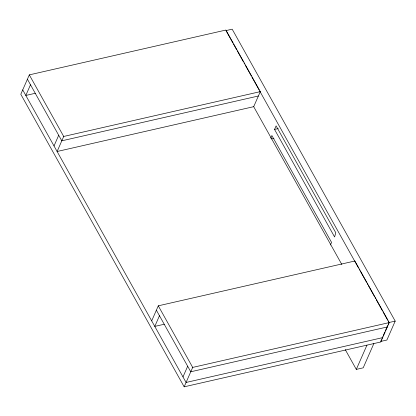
<?xml version="1.0" encoding="UTF-8"?>
<svg xmlns="http://www.w3.org/2000/svg" width="416" height="416" viewBox="0 0 416 416"><rect width="100%" height="100%" fill="white"/><g stroke="black" fill="none" stroke-linecap="round" stroke-linejoin="round"><path stroke-width="0.62" d="M29.318 74.87L63.71 136.458L57.112 151.497L253.698 106.673L260.302 91.634L225.909 30.046L29.318 74.87L20.8 94.276L184.163 386.818L380.749 341.999L389.272 322.587L354.879 260.998L158.293 305.822L151.689 320.866M30.498 84.776L25.813 95.451L35.292 93.288M54.012 145.954L58.698 135.278M159.468 315.734L154.783 326.404L164.268 324.246M270.722 138.117L271.866 135.507L331.552 242.388L330.408 244.998M274.539 129.418L276.099 125.866L335.785 232.752L334.599 236.969L274.539 129.418L278.268 128.565M182.988 376.906L187.673 366.236M184.163 386.818L192.681 367.411L158.293 305.822M373.854 343.569L363.204 367.827L356.309 369.398L366.954 345.14M380.947 340.855L381.467 339.669M381.982 338.489L382.762 336.716M383.282 335.53L384.836 331.984M385.356 330.803L387.696 325.478M388.211 324.298L388.991 322.525L388.357 321.391M232.934 43.066L225.971 30.597L232.18 29.182L395.2 321.105L386.896 340.028L380.687 341.442M63.71 136.458L260.302 91.634M258.383 96.002L61.797 140.821L27.404 79.232M271.502 138.882L273.988 138.315M388.991 322.525L395.2 321.105M192.681 367.411L389.272 322.587M387.353 326.955L190.767 371.779L156.374 310.19M382.668 337.631L186.082 382.455L22.719 89.908M233.568 44.2L236.735 49.868M237.37 51.002L243.381 61.771M244.015 62.904L244.65 64.038M245.284 65.172L251.295 75.946M251.93 77.08L259.21 90.116M259.844 91.25L358.602 268.107M359.237 269.24L359.871 270.374M360.506 271.508L366.517 282.277M367.151 283.41L367.786 284.544M368.415 285.678L374.431 296.447M375.066 297.58L375.695 298.714M376.329 299.848L382.346 310.617M382.98 311.75L387.728 320.258M253.495 106.319L341.827 264.493M345.228 349.554L356.309 369.398"/></g></svg>
